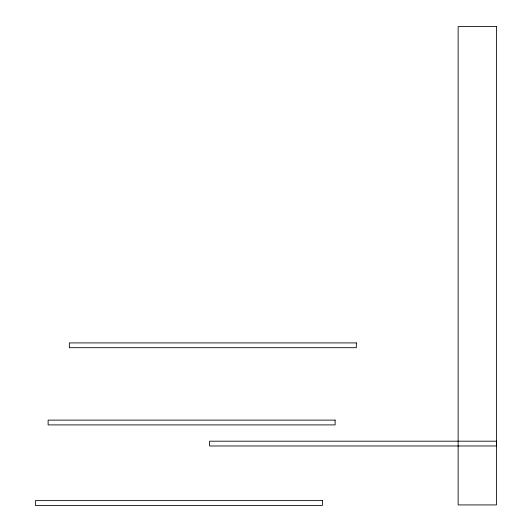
<?xml version="1.0" encoding="UTF-8"?>
<svg xmlns="http://www.w3.org/2000/svg" width="532" height="532" viewBox="0 0 532 532"><rect width="100%" height="100%" fill="white"/><g stroke="black" fill="none" stroke-linecap="round" stroke-linejoin="round"><path stroke-width="0.8" d="M496.416 26.6L458.145 26.6L458.145 504.928L496.416 504.928L496.416 26.6M356.334 342.914L69.34 342.914L69.34 347.695L356.334 347.695L356.334 342.914M335.12 420.114L48.126 420.114L48.126 424.902L335.12 424.902L335.12 420.114M496.589 441.194L209.595 441.194L209.595 445.982L496.589 445.982L496.589 441.194M322.405 500.619L35.411 500.619L35.411 505.4L322.405 505.4L322.405 500.619"/></g></svg>
